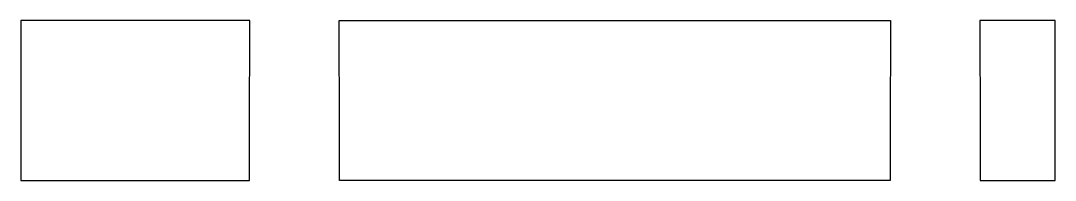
# Model space of a CAD drawing. Header units: metres. Extents: x -18.5 to 13.8, y -1.1 to 46.5.
# Drawn here: x -18.55 to 13.75, y 41.5 to 46.5 of the extents above.
import ezdxf

# ---------------------------------------------------------------- set-up
doc = ezdxf.new("R2010")
doc.units = ezdxf.units.M

msp = doc.modelspace()

# ---------------------------------------------------------------- linework, layer by layer
for p, q in [((-17.804, 46.5), (-18.55, 46.5)), ((-18.55, 46.5), (-18.55, 46.353)), ((-18.55, 46.353), (-18.55, 46.158)), ((-12.616, 46.5), (-17.804, 46.5)), ((-11.952, 46.5), (-12.616, 46.5)), ((-11.397, 46.5), (-11.952, 46.5)), ((-11.952, 46.5), (-11.952, 46.5)), ((-11.406, 42.994), (-11.397, 46.5)), ((-8.594, 42.994), (-8.603, 46.5)), ((-8.603, 46.5), (-2.747, 46.5)), ((-2.747, 46.5), (8.603, 46.5)), ((-2.747, 46.5), (-2.747, 46.5)), ((8.603, 46.5), (8.594, 42.994)), ((11.628, 46.5), (11.397, 46.5)), ((11.397, 46.5), (11.406, 42.994)), ((11.855, 46.5), (11.628, 46.5)), ((11.628, 46.5), (11.628, 46.5)), ((11.967, 46.5), (11.855, 46.5)), ((13.75, 46.5), (11.967, 46.5)), ((13.75, 43.614), (13.75, 46.5)), ((-18.55, 46.158), (-18.55, 46.14)), ((-18.55, 46.14), (-18.55, 46.103)), ((-18.55, 46.103), (-18.55, 46.047)), ((-18.55, 46.047), (-18.55, 45.976)), ((-18.55, 45.976), (-18.55, 43.614)), ((-18.55, 43.614), (-18.55, 41.711)), ((13.75, 41.5), (13.75, 43.614)), ((-11.402, 41.5), (-11.406, 42.994)), ((-8.598, 41.5), (-8.594, 42.994)), ((8.594, 42.994), (8.598, 41.5)), ((11.406, 42.994), (11.402, 41.5)), ((-18.55, 41.711), (-18.55, 41.5)), ((-18.55, 41.5), (-11.56, 41.5)), ((-11.56, 41.5), (-11.402, 41.5)), ((5.911, 41.5), (-8.598, 41.5)), ((8.598, 41.5), (5.911, 41.5)), ((11.402, 41.5), (11.47, 41.5)), ((11.47, 41.5), (13.75, 41.5))]:
    msp.add_line(p, q)

doc.saveas('drawing.dxf')
